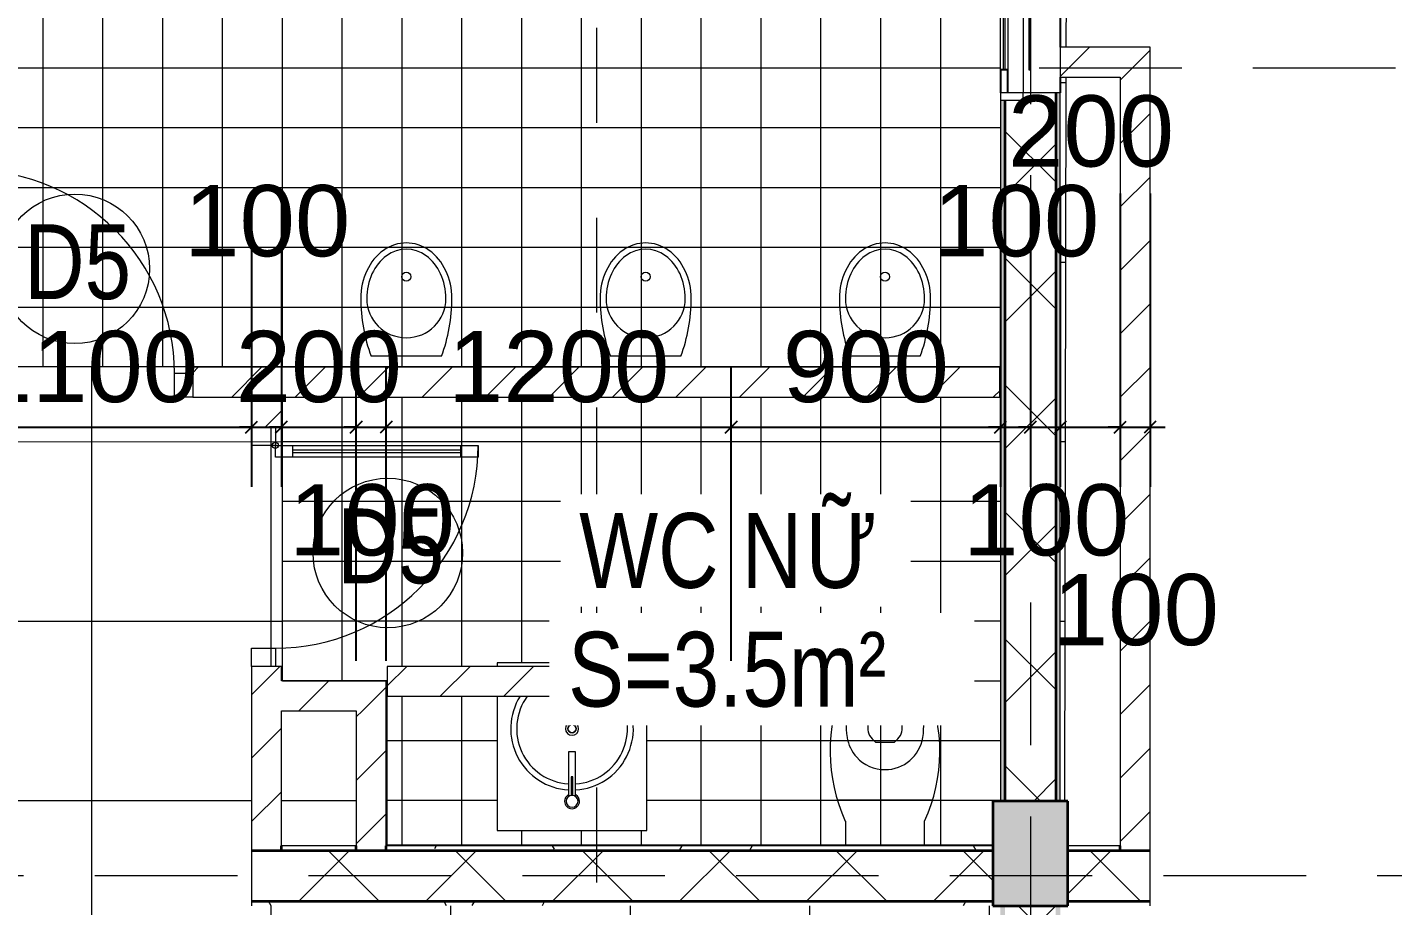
# Model space of a CAD drawing. Header units: millimetres. Extents: x -20510 to 108935, y -243239 to 20306.
# Drawn here: x 33797 to 38361, y -27300 to -24363 of the extents above; entities that cross this region are included whole.
import ezdxf

# ---------------------------------------------------------------- set-up
doc = ezdxf.new("R2010")
doc.units = ezdxf.units.MM
for name, pattern in [('Abgebrochen', [714.375, 476.25, -238.125]), ('Aligning Line', [635, 317.5, -317.5]), ('Hidden', [714.375, 476.25, -238.125])]:
    doc.linetypes.add(name, pattern=pattern)
for name, color, linetype, lineweight in [('A-ANNO-DIMS', 1, 'Continuous', 9), ('A-DOOR', 2, 'Continuous', 18), ('A-DOOR-IDEN', 3, 'Continuous', 9), ('A-FLOR', 7, 'Continuous', 9), ('A-FLOR-LEVL', 8, 'Continuous', 9), ('A-FLOR-PATT', 8, 'Continuous', 9), ('A-GLAZ', 4, 'Continuous', 18), ('A-WALL', 7, 'Continuous', 25), ('A-WALL-PATT', 8, 'Continuous', 18), ('G-ANNO-SYMB', 6, 'Abgebrochen', 9), ('G-ANNO-TEXT', 2, 'Continuous', 9), ('P-SANR-FIXT', 3, 'Continuous', 9), ('S-COLS', 7, 'Continuous', 25), ('S-GRID', 1, 'Continuous', 9)]:
    doc.layers.add(name, color=color, linetype=linetype, lineweight=lineweight)
doc.styles.add('Arial_3', font='arial.ttf', dxfattribs={"width": 0.8, "height": 250})
doc.styles.add('Arial_4', font='arial.ttf', dxfattribs={"width": 0.8, "height": 250})
doc.styles.add('Arial_5', font='arial.ttf', dxfattribs={"height": 238.125})
doc.dimstyles.new('SecretInternalLinAngDimStyle5p4736185', dxfattribs={"dimscale": 304.8, "dimtxt": 242.94927, "dimasz": 0.130208, "dimexe": 0.656168, "dimexo": 0.0625, "dimgap": 0.260417, "dimtad": 1, "dimdec": 0, "dimrnd": 100, "dimzin": 0, "dimdsep": 46, "dimtxsty": 'Arial_5', "dimblk1": 'OBLIQUE', "dimblk2": 'OBLIQUE', "dimsah": 1, "dimcen": 0.09, "dimdle": 0.492126, "dimazin": 0, "dimtfac": 1, "dimtdec": 4, "dimtix": 1, "dimtmove": 0, "dimatfit": 3, "dimfxl": 2.624672, "dimfxlon": 1, "dimtvp": 1, "dimtolj": 1, "dimtzin": 0, "dimarcsym": 2})
doc.dimstyles.new('SecretInternalLinAngDimStyle5p4736185_1', dxfattribs={"dimscale": 304.8, "dimtxt": 242.94927, "dimasz": 0.130208, "dimexe": 0.656168, "dimexo": 0.0625, "dimgap": 0.260417, "dimtad": 1, "dimdec": 0, "dimrnd": 100, "dimzin": 0, "dimdsep": 46, "dimtxsty": 'Arial_5', "dimblk1": 'OBLIQUE', "dimblk2": 'OBLIQUE', "dimsah": 1, "dimcen": 0.09, "dimdle": 0.492126, "dimazin": 0, "dimtfac": 1, "dimtdec": 4, "dimtix": 1, "dimtmove": 2, "dimatfit": 3, "dimfxl": 2.624672, "dimfxlon": 1, "dimtvp": 1, "dimtolj": 1, "dimtzin": 0, "dimarcsym": 2})
pattern_1 = [(45, (29959.5, -35000), (-106.066, 106.066), [])]
pattern_2 = [(0, (29959.49, -35000), (406.4, 101.6), [33.528, -271.272, 33.528, -271.272, -1625.6]), (0, (29959.49, -35000), (406.4, 101.6), [-609.6, 33.528, -576.072, 33.528, -271.272, -711.2]), (0, (29959.49, -35000), (406.4, 101.6), [-1524, 33.528, -169.672, 33.528, -474.472]), (120, (30111.89, -34949.2), (-291.1882, 301.1527), [33.528, -271.272, 33.528, -271.272, -1625.6]), (120, (30111.89, -34949.2), (-291.1882, 301.1527), [-609.6, 33.528, -576.072, 33.528, -271.272, -711.2]), (120, (30111.89, -34949.2), (-291.1882, 301.1527), [-1524, 33.528, -169.672, 33.528, -474.472]), (240, (30162.69, -34746), (-115.2118, -402.7527), [33.528, -271.272, 33.528, -271.272, -1625.6]), (240, (30162.69, -34746), (-115.2118, -402.7527), [-609.6, 33.528, -576.072, 33.528, -271.272, -711.2]), (240, (30162.69, -34746), (-115.2118, -402.7527), [-1524, 33.528, -169.672, 33.528, -474.472])]
pattern_3 = [(45, (29959.5, -35000), (-212.132, 212.132), []), (135, (29959.5, -35000), (-212.132, -212.132), [])]

# ---------------------------------------------------------------- blocks, each defined once
blk = doc.blocks.new('CỬA 1 CÁNH EROWINDOW_có ô chết_ - D5_800x2200-2361260-02_MẶT BẰNG TẦNG 2')
at = {"layer": 'A-DOOR'}
for p, q in [((-339, 708), (-299, 708)), ((-339, 30), (-339, 708)), ((-299, 708), (-299, 650)), ((-299, 708), (-299, 30)), ((-299, 650), (-339, 650)), ((-324, 88), (-324, 650)), ((-314, 650), (-314, 88)), ((-299, 88), (-339, 88)), ((-400, -50), (-400, 30)), ((-400, 30), (-339, 30)), ((-339, 30), (-339, -50)), ((-299, 30), (-339, 30)), ((339, -50), (339, 30)), ((339, 30), (400, 30)), ((400, 30), (400, -50)), ((-339, -50), (-400, -50)), ((400, -50), (339, -50))]:
    blk.add_line(p, q, dxfattribs=at)
blk.add_circle((-339, 30), 10, dxfattribs=at)
blk.add_arc((-339, 30), 678, 0, 90, dxfattribs=at)
blk = doc.blocks.new('CUA SO2 CANH NHOM KINH CO O THOANG - 900X1900-2374971-02_MẶT BẰNG TẦNG 2')
at = {"layer": 'A-GLAZ', "lineweight": 9}
for p, q in [((-450, 100), (-475, 100)), ((-475, 100), (-475, 24)), ((-450, 24), (-450, 100)), ((475, 100), (450, 100)), ((450, 100), (450, 24)), ((475, 24), (475, 100)), ((-475, 24), (-450, 24)), ((450, 24), (-450, 24)), ((450, 24), (475, 24))]:
    blk.add_line(p, q, dxfattribs=at)
at = {"layer": 'A-GLAZ', "lineweight": 25}
for p, q in [((-374, 100), (-450, 100)), ((-374, 75), (-374, 100)), ((0, 100), (-76, 100)), ((-76, 100), (-76, 75)), ((76, 100), (0, 100)), ((0, 100), (0, 75)), ((0, 75), (0, 100)), ((76, 75), (76, 100)), ((450, 100), (374, 100)), ((374, 100), (374, 75)), ((-450, 75), (-374, 75)), ((-76, 75), (0, 75)), ((0, 75), (76, 75)), ((374, 75), (450, 75))]:
    blk.add_line(p, q, dxfattribs=at)
at = {"layer": 'A-GLAZ'}
for p, q in [((-374, 100), (-76, 100)), ((76, 100), (374, 100)), ((-374, 90), (-76, 90)), ((-374, 85), (-374, 90)), ((-76, 85), (-374, 85)), ((-76, 75), (-374, 75)), ((-76, 90), (-76, 85)), ((76, 90), (374, 90)), ((76, 85), (76, 90)), ((374, 85), (76, 85)), ((374, 75), (76, 75)), ((374, 90), (374, 85)), ((-76, 5), (-374, 5)), ((-374, 5), (-374, 0)), ((-374, 0), (-76, 0)), ((-76, 0), (-76, 5)), ((374, 5), (76, 5)), ((76, 5), (76, 0)), ((76, 0), (374, 0)), ((374, 0), (374, 5))]:
    blk.add_line(p, q, dxfattribs=at)
blk = doc.blocks.new('M_Concrete-Rectangular-Column - COT250X350-2391838-02_MẶT BẰNG TẦNG 2')
at = {"layer": 'S-COLS', "lineweight": 35}
blk.add_hatch(color=256, dxfattribs=at).paths.add_polyline_path([(-125, -175), (125, -175), (125, 175), (-125, 175)])
for p, q in [((125, 175), (-125, 175)), ((-125, 175), (-125, -175)), ((125, -175), (125, 175)), ((-125, -175), (125, -175))]:
    blk.add_line(p, q, dxfattribs=at)
blk = doc.blocks.new('xi bet 2 - 540 x 360mm-820673-02_MẶT BẰNG TẦNG 2')
at = {"layer": 'P-SANR-FIXT'}
for p, q in [((132.5, 0), (-132.5, 0)), ((-132.5, 0), (-132.5, -79.9)), ((132.5, -79.9), (132.5, 0)), ((-159.2, -150.5), (159.2, -150.5)), ((-43.1, -355.1), (-30.8, -342.8)), ((-30.8, -342.8), (30.8, -342.8)), ((30.8, -342.8), (43.1, -355.1))]:
    blk.add_line(p, q, dxfattribs=at)
for centre, radius, start, end in [((375, -312.7), 558.4, 155.3545, 203.7969), ((-375, -312.7), 558.4, 336.2031, 24.6455), ((0, -380.4), 128.2, 89.9985, 170.9061), ((0, -380.4), 128.2, 42.4453, 90.0015), ((0, -380.4), 128.2, 9.0939, 42.4453), ((90.5, -394.9), 219.9, 170.9061, 224.3974), ((-7.8, -390.5), 50, 135, 197.1865), ((7.8, -390.5), 50, 342.8171, 45), ((-90.5, -394.9), 219.9, 315.6026, 9.0939), ((0, -388.1), 58.1, 197.1865, 342.8171), ((1.4, -477.5), 150, 203.7969, 269.4689), ((-1.4, -477.5), 150, 270.5311, 336.2031), ((-8.3, -491.7), 81.6, 224.3974, 275.8355), ((8.3, -491.7), 81.6, 264.1645, 315.6026)]:
    blk.add_arc(centre, radius, start, end, dxfattribs=at)
blk = doc.blocks.new('tieu nam2 - tieu nam2-818435-02_MẶT BẰNG TẦNG 2')
at = {"layer": 'P-SANR-FIXT'}
blk.add_line((-117.4, -2.6), (117.4, -2.6), dxfattribs=at)
blk.add_circle((0, -268.3), 15, dxfattribs=at)
for centre, start, end in [((392.4, -195), 159.3261, 180), ((-392.4, -195), 360, 20.6739)]:
    blk.add_arc(centre, 544.9, start, end, dxfattribs=at)
for major_axis, ratio, start_param, end_param in [((-132.5, 0), 0.987707, 3.141593, 6.283185), ((0, 186.2), 0.819068, 1.570796, 4.712389), ((0, 165), 0.80303, 1.570796, 4.712389)]:
    blk.add_ellipse((0, -195), major_axis=major_axis, ratio=ratio, start_param=start_param, end_param=end_param, dxfattribs=at)
blk = doc.blocks.new('chau rua tay2 - chau rua tay2-V3-02_MẶT BẰNG TẦNG 2')
at = {"layer": 'P-SANR-FIXT'}
for p, q in [((274.8, 0), (-225.2, 0)), ((-225.2, 0), (-225.2, -448.3)), ((274.8, -448.3), (274.8, 0)), ((12.8, -112.3), (12.8, -263)), ((21.8, -116.1), (21.8, -179.3)), ((27.8, -179.3), (27.8, -116.1)), ((36.8, -263), (36.8, -112.3)), ((21.8, -179.3), (27.8, -179.3)), ((12.8, -263), (36.8, -263)), ((-225.2, -548.3), (-225.2, -560)), ((-225.2, -560), (274.8, -560)), ((274.8, -560), (274.8, -548.3))]:
    blk.add_line(p, q, dxfattribs=at)
blk.add_circle((24.8, -340), 13.7, dxfattribs=at)
for centre, radius, start, end in [((24.8, -97.3), 25, 360, 180), ((24.8, -97.3), 20, 360, 180), ((24.8, -340), 205, 93.5137, 211.9462), ((24.8, -97.3), 25, 180, 239.8364), ((24.8, -97.3), 20, 180, 360), ((24.8, -340), 205, 328.0289, 86.7305), ((24.8, -97.3), 25, 300.1636, 360), ((24.8, -340), 185, 93.8341, 215.9283), ((24.8, -340), 185, 324.0756, 86.2159), ((24.8, -340), 22, 360, 180), ((24.8, -340), 22, 180, 360), ((24.8, -340), 13.7, 0, 180), ((24.8, -340), 13.7, 180, 0)]:
    blk.add_arc(centre, radius, start, end, dxfattribs=at)
blk = doc.blocks.new('KÝ HIEU CUA ĐI - KÝ HIEU CUA ĐI-1233-02_MẶT BẰNG TẦNG 2')
at = {"layer": 'A-DOOR-IDEN'}
blk.add_circle((0.059, -0.208), 2.5, dxfattribs=at)
blk = doc.blocks.new('_Oblique')
at = {"color": 0, "linetype": 'ByBlock', "lineweight": -2}
blk.add_line((-0.5, -0.5), (0.5, 0.5), dxfattribs=at)
blk = doc.blocks.new('DIMBLOCK171-02_MẶT BẰNG TẦNG 2')
at = {"layer": 'A-ANNO-DIMS', "color": 0, "lineweight": -2, "transparency": 16777216}
for p, q in [((33450, -24919), (33450, -25900)), ((34546.5, -24919), (34546.5, -25900)), ((33300, -25700), (34696.5, -25700))]:
    blk.add_line(p, q, dxfattribs=at)
at = {"layer": 'Defpoints', "color": 0, "transparency": 16777216}
for p in [(33450, -24900), (34546.5, -24900), (34546.5, -25700)]:
    blk.add_point(p, dxfattribs=at)
at = {"layer": 'A-ANNO-DIMS', "color": 0, "lineweight": -2, "transparency": 16777216, "xscale": 39.6875, "yscale": 39.6875, "zscale": 39.6875, "rotation": 180}
blk.add_blockref('_Oblique', (33450, -25700), dxfattribs=at)
at = {"layer": 'A-ANNO-DIMS', "color": 0, "lineweight": -2, "transparency": 16777216, "xscale": 39.6875, "yscale": 39.6875, "zscale": 39.6875}
blk.add_blockref('_Oblique', (34546.5, -25700), dxfattribs=at)
at = {"layer": 'A-ANNO-DIMS', "color": 0, "transparency": 16777216, "insert": (33998.2, -25499), "char_height": 238.12, "width": 879.103, "attachment_point": 5, "style": 'Arial_5'}
blk.add_mtext('\\A1;1100', dxfattribs=at)
blk = doc.blocks.new('DIMBLOCK172-02_MẶT BẰNG TẦNG 2')
at = {"layer": 'A-ANNO-DIMS', "color": 0, "lineweight": -2, "transparency": 16777216}
for p, q in [((34546.5, -24919), (34546.5, -25900)), ((34646.5, -24919), (34646.5, -25900)), ((34546.5, -25700), (34506.8, -25700)), ((34546.5, -25700), (34646.5, -25700)), ((34646.5, -25700), (34686.2, -25700))]:
    blk.add_line(p, q, dxfattribs=at)
at = {"layer": 'Defpoints', "color": 0, "transparency": 16777216}
for p in [(34546.5, -24900), (34646.5, -24900), (34646.5, -25700)]:
    blk.add_point(p, dxfattribs=at)
at = {"layer": 'A-ANNO-DIMS', "color": 0, "lineweight": -2, "transparency": 16777216, "xscale": 39.6875, "yscale": 39.6875, "zscale": 39.6875}
blk.add_blockref('_Oblique', (34546.5, -25700), dxfattribs=at)
at = {"layer": 'A-ANNO-DIMS', "color": 0, "lineweight": -2, "transparency": 16777216, "xscale": 39.6875, "yscale": 39.6875, "zscale": 39.6875, "rotation": 180}
blk.add_blockref('_Oblique', (34646.5, -25700), dxfattribs=at)
at = {"layer": 'A-ANNO-DIMS', "color": 0, "transparency": 16777216, "insert": (34321.8, -24890.9), "char_height": 238.12, "width": 659.327, "attachment_point": 1, "line_spacing_factor": 0.941778, "style": 'Arial_5'}
blk.add_mtext('\\A1;100', dxfattribs=at)
blk = doc.blocks.new('DIMBLOCK173-02_MẶT BẰNG TẦNG 2')
at = {"layer": 'A-ANNO-DIMS', "color": 0, "lineweight": -2, "transparency": 16777216}
for p, q in [((34646.5, -24919), (34646.5, -25900)), ((34896.5, -26481), (34896.5, -25500)), ((34646.5, -25700), (34606.8, -25700)), ((34646.5, -25700), (34896.5, -25700)), ((34896.5, -25700), (34936.2, -25700))]:
    blk.add_line(p, q, dxfattribs=at)
at = {"layer": 'Defpoints', "color": 0, "transparency": 16777216}
for p in [(34646.5, -24900), (34896.5, -25700), (34896.5, -26500)]:
    blk.add_point(p, dxfattribs=at)
at = {"layer": 'A-ANNO-DIMS', "color": 0, "lineweight": -2, "transparency": 16777216, "xscale": 39.6875, "yscale": 39.6875, "zscale": 39.6875}
blk.add_blockref('_Oblique', (34646.5, -25700), dxfattribs=at)
at = {"layer": 'A-ANNO-DIMS', "color": 0, "lineweight": -2, "transparency": 16777216, "xscale": 39.6875, "yscale": 39.6875, "zscale": 39.6875, "rotation": 180}
blk.add_blockref('_Oblique', (34896.5, -25700), dxfattribs=at)
at = {"layer": 'A-ANNO-DIMS', "color": 0, "transparency": 16777216, "insert": (34771.5, -25499), "char_height": 238.12, "width": 659.327, "attachment_point": 5, "style": 'Arial_5'}
blk.add_mtext('\\A1;200', dxfattribs=at)
blk = doc.blocks.new('DIMBLOCK174-02_MẶT BẰNG TẦNG 2')
at = {"layer": 'A-ANNO-DIMS', "color": 0, "lineweight": -2, "transparency": 16777216}
for p, q in [((34896.5, -26481), (34896.5, -25500)), ((34996.5, -26481), (34996.5, -25500)), ((34896.5, -25700), (34856.8, -25700)), ((34896.5, -25700), (34996.5, -25700)), ((34996.5, -25700), (35036.2, -25700))]:
    blk.add_line(p, q, dxfattribs=at)
at = {"layer": 'Defpoints', "color": 0, "transparency": 16777216}
for p in [(34996.5, -25700), (34896.5, -26500), (34996.5, -26500)]:
    blk.add_point(p, dxfattribs=at)
at = {"layer": 'A-ANNO-DIMS', "color": 0, "lineweight": -2, "transparency": 16777216, "xscale": 39.6875, "yscale": 39.6875, "zscale": 39.6875}
blk.add_blockref('_Oblique', (34896.5, -25700), dxfattribs=at)
at = {"layer": 'A-ANNO-DIMS', "color": 0, "lineweight": -2, "transparency": 16777216, "xscale": 39.6875, "yscale": 39.6875, "zscale": 39.6875, "rotation": 180}
blk.add_blockref('_Oblique', (34996.5, -25700), dxfattribs=at)
at = {"layer": 'A-ANNO-DIMS', "color": 0, "transparency": 16777216, "insert": (34671.8, -25890.9), "char_height": 238.12, "width": 659.327, "attachment_point": 1, "line_spacing_factor": 0.941778, "style": 'Arial_5'}
blk.add_mtext('\\A1;100', dxfattribs=at)
blk = doc.blocks.new('DIMBLOCK175-02_MẶT BẰNG TẦNG 2')
at = {"layer": 'A-ANNO-DIMS', "color": 0, "lineweight": -2, "transparency": 16777216}
for p, q in [((34996.5, -26481), (34996.5, -25500)), ((36150, -26481), (36150, -25500)), ((34846.5, -25700), (36300, -25700))]:
    blk.add_line(p, q, dxfattribs=at)
at = {"layer": 'Defpoints', "color": 0, "transparency": 16777216}
for p in [(36150, -25700), (34996.5, -26500), (36150, -26500)]:
    blk.add_point(p, dxfattribs=at)
at = {"layer": 'A-ANNO-DIMS', "color": 0, "lineweight": -2, "transparency": 16777216, "xscale": 39.6875, "yscale": 39.6875, "zscale": 39.6875, "rotation": 180}
blk.add_blockref('_Oblique', (34996.5, -25700), dxfattribs=at)
at = {"layer": 'A-ANNO-DIMS', "color": 0, "lineweight": -2, "transparency": 16777216, "xscale": 39.6875, "yscale": 39.6875, "zscale": 39.6875}
blk.add_blockref('_Oblique', (36150, -25700), dxfattribs=at)
at = {"layer": 'A-ANNO-DIMS', "color": 0, "transparency": 16777216, "insert": (35573.2, -25499), "char_height": 238.12, "width": 879.103, "attachment_point": 5, "style": 'Arial_5'}
blk.add_mtext('\\A1;1200', dxfattribs=at)
blk = doc.blocks.new('DIMBLOCK176-02_MẶT BẰNG TẦNG 2')
at = {"layer": 'A-ANNO-DIMS', "color": 0, "lineweight": -2, "transparency": 16777216}
for p, q in [((37050, -24919), (37050, -25900)), ((36150, -26481), (36150, -25500)), ((36000, -25700), (37200, -25700))]:
    blk.add_line(p, q, dxfattribs=at)
at = {"layer": 'Defpoints', "color": 0, "transparency": 16777216}
for p in [(37050, -24900), (37050, -25700), (36150, -26500)]:
    blk.add_point(p, dxfattribs=at)
at = {"layer": 'A-ANNO-DIMS', "color": 0, "lineweight": -2, "transparency": 16777216, "xscale": 39.6875, "yscale": 39.6875, "zscale": 39.6875, "rotation": 180}
blk.add_blockref('_Oblique', (36150, -25700), dxfattribs=at)
at = {"layer": 'A-ANNO-DIMS', "color": 0, "lineweight": -2, "transparency": 16777216, "xscale": 39.6875, "yscale": 39.6875, "zscale": 39.6875}
blk.add_blockref('_Oblique', (37050, -25700), dxfattribs=at)
at = {"layer": 'A-ANNO-DIMS', "color": 0, "transparency": 16777216, "insert": (36600, -25499), "char_height": 238.12, "width": 659.327, "attachment_point": 5, "style": 'Arial_5'}
blk.add_mtext('\\A1;900', dxfattribs=at)
blk = doc.blocks.new('DIMBLOCK177-02_MẶT BẰNG TẦNG 2')
at = {"layer": 'A-ANNO-DIMS', "color": 0, "lineweight": -2, "transparency": 16777216}
for p, q in [((37050, -24919), (37050, -25900)), ((37150, -24919), (37150, -25900)), ((37050, -25700), (37010.3, -25700)), ((37050, -25700), (37150, -25700)), ((37150, -25700), (37189.7, -25700))]:
    blk.add_line(p, q, dxfattribs=at)
at = {"layer": 'Defpoints', "color": 0, "transparency": 16777216}
for p in [(37050, -24900), (37150, -24900), (37150, -25700)]:
    blk.add_point(p, dxfattribs=at)
at = {"layer": 'A-ANNO-DIMS', "color": 0, "lineweight": -2, "transparency": 16777216, "xscale": 39.6875, "yscale": 39.6875, "zscale": 39.6875}
blk.add_blockref('_Oblique', (37050, -25700), dxfattribs=at)
at = {"layer": 'A-ANNO-DIMS', "color": 0, "lineweight": -2, "transparency": 16777216, "xscale": 39.6875, "yscale": 39.6875, "zscale": 39.6875, "rotation": 180}
blk.add_blockref('_Oblique', (37150, -25700), dxfattribs=at)
at = {"layer": 'A-ANNO-DIMS', "color": 0, "transparency": 16777216, "insert": (36825.3, -24890.9), "char_height": 238.12, "width": 659.327, "attachment_point": 1, "line_spacing_factor": 0.941778, "style": 'Arial_5'}
blk.add_mtext('\\A1;100', dxfattribs=at)
blk = doc.blocks.new('DIMBLOCK178-02_MẶT BẰNG TẦNG 2')
at = {"layer": 'A-ANNO-DIMS', "color": 0, "lineweight": -2, "transparency": 16777216}
for p, q in [((37150, -24919), (37150, -25900)), ((37250, -24919), (37250, -25900)), ((37150, -25700), (37110.3, -25700)), ((37150, -25700), (37250, -25700)), ((37250, -25700), (37289.7, -25700))]:
    blk.add_line(p, q, dxfattribs=at)
at = {"layer": 'Defpoints', "color": 0, "transparency": 16777216}
for p in [(37150, -24900), (37250, -24900), (37250, -25700)]:
    blk.add_point(p, dxfattribs=at)
at = {"layer": 'A-ANNO-DIMS', "color": 0, "lineweight": -2, "transparency": 16777216, "xscale": 39.6875, "yscale": 39.6875, "zscale": 39.6875}
blk.add_blockref('_Oblique', (37150, -25700), dxfattribs=at)
at = {"layer": 'A-ANNO-DIMS', "color": 0, "lineweight": -2, "transparency": 16777216, "xscale": 39.6875, "yscale": 39.6875, "zscale": 39.6875, "rotation": 180}
blk.add_blockref('_Oblique', (37250, -25700), dxfattribs=at)
at = {"layer": 'A-ANNO-DIMS', "color": 0, "transparency": 16777216, "insert": (36925.3, -25890.9), "char_height": 238.12, "width": 659.327, "attachment_point": 1, "line_spacing_factor": 0.941778, "style": 'Arial_5'}
blk.add_mtext('\\A1;100', dxfattribs=at)
blk = doc.blocks.new('DIMBLOCK179-02_MẶT BẰNG TẦNG 2')
at = {"layer": 'A-ANNO-DIMS', "color": 0, "lineweight": -2, "transparency": 16777216}
for p, q in [((37250, -24919), (37250, -25900)), ((37450, -24919), (37450, -25900)), ((37100, -25700), (37600, -25700))]:
    blk.add_line(p, q, dxfattribs=at)
at = {"layer": 'Defpoints', "color": 0, "transparency": 16777216}
for p in [(37250, -24900), (37450, -24900), (37450, -25700)]:
    blk.add_point(p, dxfattribs=at)
at = {"layer": 'A-ANNO-DIMS', "color": 0, "lineweight": -2, "transparency": 16777216, "xscale": 39.6875, "yscale": 39.6875, "zscale": 39.6875, "rotation": 180}
blk.add_blockref('_Oblique', (37250, -25700), dxfattribs=at)
at = {"layer": 'A-ANNO-DIMS', "color": 0, "lineweight": -2, "transparency": 16777216, "xscale": 39.6875, "yscale": 39.6875, "zscale": 39.6875}
blk.add_blockref('_Oblique', (37450, -25700), dxfattribs=at)
at = {"layer": 'A-ANNO-DIMS', "color": 0, "transparency": 16777216, "insert": (37075.3, -24590.9), "char_height": 238.12, "width": 659.327, "attachment_point": 1, "line_spacing_factor": 0.941778, "style": 'Arial_5'}
blk.add_mtext('\\A1;200', dxfattribs=at)
blk = doc.blocks.new('DIMBLOCK180-02_MẶT BẰNG TẦNG 2')
at = {"layer": 'A-ANNO-DIMS', "color": 0, "lineweight": -2, "transparency": 16777216}
for p, q in [((37450, -24919), (37450, -25900)), ((37550, -24919), (37550, -25900)), ((37450, -25700), (37410.3, -25700)), ((37450, -25700), (37550, -25700)), ((37550, -25700), (37589.7, -25700))]:
    blk.add_line(p, q, dxfattribs=at)
at = {"layer": 'Defpoints', "color": 0, "transparency": 16777216}
for p in [(37450, -24900), (37550, -24900), (37550, -25700)]:
    blk.add_point(p, dxfattribs=at)
at = {"layer": 'A-ANNO-DIMS', "color": 0, "lineweight": -2, "transparency": 16777216, "xscale": 39.6875, "yscale": 39.6875, "zscale": 39.6875}
blk.add_blockref('_Oblique', (37450, -25700), dxfattribs=at)
at = {"layer": 'A-ANNO-DIMS', "color": 0, "lineweight": -2, "transparency": 16777216, "xscale": 39.6875, "yscale": 39.6875, "zscale": 39.6875, "rotation": 180}
blk.add_blockref('_Oblique', (37550, -25700), dxfattribs=at)
at = {"layer": 'A-ANNO-DIMS', "color": 0, "transparency": 16777216, "insert": (37225.3, -26190.9), "char_height": 238.12, "width": 659.327, "attachment_point": 1, "line_spacing_factor": 0.941778, "style": 'Arial_5'}
blk.add_mtext('\\A1;100', dxfattribs=at)

msp = doc.modelspace()

# ---------------------------------------------------------------- hatches: boundary and pattern name
at = {"layer": 'A-FLOR-PATT'}
h = msp.add_hatch(dxfattribs=at)
h.set_pattern_fill('FP_6', color=256, style=0, pattern_type=2)
h.set_pattern_definition([(0.0043, (16612.5, -27550.4), (-0.045, 600), []), (90.004, (16612.5, -27550.4), (-600, -0.042), [])])
h.paths.add_polyline_path([(450, -35100.9), (825, -35100.8), (825, -34951), (650, -34951), (650, -35100), (450, -35100), (450, -34900), (574, -34900), (574, -34750), (450, -34750)])
h.paths.add_polyline_path([(925, -35100.8), (1825, -35100.8), (1825, -34901), (2125, -34901), (2125, -35100.7), (3025, -35100.7), (3025, -34901), (3325, -34901), (3325, -35100.6), (4150, -35100.6), (4150, -34956), (4240, -34956), (4240, -34800), (4250, -34800), (4250, -29850), (4225, -29850), (4225, -29700), (4060, -29700), (4060, -29500), (6760, -29500), (6760, -29700), (4475, -29700), (4475, -29850), (4450, -29850), (4450, -34800), (4460, -34800), (4460, -34900), (7940, -34900), (7940, -34800), (7950, -34800), (7950, -29850), (7925, -29850), (7925, -29700), (7760, -29700), (7760, -29500), (13960, -29500), (13960, -29700), (11775, -29700), (11775, -29850), (11525, -29850), (11525, -29700), (8175, -29700), (8175, -29850), (8150, -29850), (8150, -34800), (8160, -34800), (8160, -34900), (11540, -34900), (11540, -34800), (11760, -34800), (11760, -34900), (15140, -34900), (15140, -34800), (15150, -34800), (15150, -29850), (15125, -29850), (15125, -29700), (14960, -29700), (14960, -29500), (15530, -29500), (15530, -29700), (15375, -29700), (15375, -29850), (15350, -29850), (15350, -34800), (15360, -34800), (15360, -34900), (22340, -34900), (22340, -34800), (22350, -34800), (22350, -29850), (22325, -29850), (22325, -29700), (18975, -29700), (18975, -29850), (18725, -29850), (18725, -29700), (16530, -29700), (16530, -29500), (22630, -29500), (22630, -29700), (22575, -29700), (22575, -29850), (22550, -29850), (22550, -34800), (22560, -34800), (22560, -34900), (25940, -34900), (25940, -34800), (26160, -34800), (26160, -34900), (29540, -34900), (29540, -34800), (29760, -34800), (29760, -34900), (33240, -34900), (33240, -34800), (33250, -34800), (33250, -29850), (33225, -29850), (33225, -29700), (31030, -29700), (31030, -29500), (33760, -29500), (33760, -29700), (33475, -29700), (33475, -29850), (33450, -29850), (33450, -34800), (33460, -34800), (33460, -35006), (33550, -35006), (33550, -35098.4), (34450, -35098.3), (34450, -34901), (34750, -34901), (34750, -35098.3), (35650, -35098.2), (35650, -34901), (35950, -34901), (35950, -35098.2), (36850, -35098.2), (36850, -34900), (37050, -34900), (37050, -34750), (37025, -34750), (37025, -34650), (37050, -34650), (37050, -29850), (37025, -29850), (37025, -29700), (34760, -29700), (34760, -29500), (37050, -29500), (37050, -27300), (34546.5, -27300), (34546.5, -26500), (34646.5, -26500), (34646.5, -26548.2), (34650, -26548.2), (34650, -25600), (34646.5, -25600), (34646.5, -25700), (34546.5, -25700), (34546.5, -25600), (34350, -25600), (34350, -25500), (37050, -25500), (37050, -25498.3), (33450, -25498.3), (33450.7, -25500), (33550, -25500), (33550, -25600), (33450, -25600), (33450, -26950), (33475, -26950), (33475, -27300), (32670, -27300), (32670, -27100), (33225, -27100), (33225, -26950), (33250, -26950), (33249.6, -24962.3), (33232.2, -24960), (33215.2, -24953.6), (33207.3, -24948.4), (33198.9, -24942), (33189.7, -24931.5), (33179.7, -24912.4), (33176.2, -24900.8), (33175.2, -24881.6), (33178.7, -24864.4), (33184.8, -24850.1), (33194.5, -24837.3), (33205.5, -24827), (33218.9, -24818.1), (33218.9, -23377.4), (33250, -23377.4), (33250, -22000), (33240, -22000), (33240, -21700), (33250, -21700), (33250, -20200), (29750, -20200), (29750, -21700), (29760, -21700), (29760, -22000), (29750, -22000), (29750, -23701.8), (29781.1, -23694.4), (30299.2, -23452.8), (30346.5, -23258.4), (30478.5, -23541.6), (30525.8, -23347.2), (31075, -23091.1), (31075, -23095.7), (31094.6, -23091.1), (31094.6, -23093.6), (31105.3, -23091.1), (31105.3, -24819.4), (31123.5, -24831.6), (31135.5, -24845.3), (31143.7, -24858.9), (31147.7, -24877.9), (31148.6, -24897.5), (31142.7, -24915.7), (31133.9, -24933), (31120.2, -24946.9), (31101.7, -24956), (31090, -24960.8), (31074.6, -24961.5), (31053.8, -24959), (31045.9, -24956.8), (31025.7, -24943.4), (31013.7, -24929.7), (31005.5, -24916.1), (31000.6, -24900), (29823, -24900), (29819.5, -24916.1), (29809.4, -24932.8), (29795.4, -24947.1), (29779.1, -24956.8), (29765.8, -24960.5), (29750, -24961.5), (29750, -26950), (29775, -26950), (29775, -27100), (31670, -27100), (31670, -27300), (25580, -27300), (25580, -27100), (25925, -27100), (25925, -26950), (25950, -26950), (25950, -23000), (26150, -23000), (26150, -26950), (26175, -26950), (26175, -27100), (29525, -27100), (29525, -26950), (29550, -26950), (29550, -22000), (29540, -22000), (29540, -21900), (26160, -21900), (26160, -22000), (25940, -22000), (25940, -21900), (22560, -21900), (22560, -22000), (22550, -22000), (22550, -26950), (22575, -26950), (22575, -27100), (24580, -27100), (24580, -27300), (21550, -27300), (21550, -27100), (22325, -27100), (22325, -26950), (22350, -26950), (22350, -22900), (20400, -22900), (20400, -21900), (18960, -21900), (18960, -22000), (18740, -22000), (18740, -21900), (15360, -21900), (15360, -22000), (15350, -22000), (15350, -26950), (15375, -26950), (15375, -27100), (18725, -27100), (18725, -26950), (18975, -26950), (18975, -27100), (20550, -27100), (20550, -27300), (12850, -27300), (12850, -27100), (15125, -27100), (15125, -26950), (15150, -26950), (15150, -22000), (15140, -22000), (15140, -21900), (11760, -21900), (11760, -22000), (11540, -22000), (11540, -21900), (8160, -21900), (8160, -22000), (8150, -22000), (8150, -26950), (8175, -26950), (8175, -27100), (11525, -27100), (11525, -26950), (11550, -26950), (11550, -23000), (11750, -23000), (11750, -26950), (11775, -26950), (11775, -27100), (11850, -27100), (11850, -27300), (5720, -27300), (5720, -27100), (7925, -27100), (7925, -26950), (7950, -26950), (7949.6, -24962.3), (7929.6, -24959.1), (7918.4, -24955.4), (7907.3, -24948.4), (7899.4, -24942.5), (7888.7, -24929.7), (7879.7, -24912.4), (7876.2, -24900.8), (7875.2, -24881.6), (7878.7, -24864.4), (7884.8, -24850.1), (7894.5, -24837.3), (7905.5, -24827), (7918.9, -24818.1), (7918.9, -23377.4), (7950, -23377.4), (7950, -22000), (7940, -22000), (7940, -21700), (7950, -21700), (7950, -20200), (4450, -20200), (4451, -21700), (4460, -21700.9), (4460, -22000), (4450, -22000), (4450, -23701.8), (4481.1, -23694.4), (4999.2, -23452.8), (5046.5, -23258.4), (5178.5, -23541.6), (5225.8, -23347.2), (5775, -23091.1), (5775, -23095.7), (5794.6, -23091.1), (5794.6, -23093.6), (5805.3, -23091.1), (5806.2, -24820), (5823.5, -24831.6), (5835.5, -24845.3), (5843.7, -24858.9), (5847.7, -24877.9), (5848.6, -24897.5), (5842.7, -24915.7), (5833.9, -24933), (5820.2, -24946.9), (5802.8, -24955.6), (5790, -24960.8), (5774.6, -24961.5), (5753.8, -24959), (5745.9, -24956.8), (5725.7, -24943.4), (5713.7, -24929.7), (5705.5, -24916.1), (5700.6, -24900), (4523, -24900), (4519.5, -24916.1), (4509.4, -24932.8), (4495.4, -24947.1), (4479.1, -24956.8), (4465.8, -24960.5), (4450, -24961.5), (4450, -26950), (4475, -26950), (4475, -27100), (4720, -27100), (4720, -27300), (425, -27300), (425, -26950), (500, -26950), (500, -24700), (450, -24700), (450, -26200), (-4025.9, -26200), (-4050, -30600), (450, -30600), (450, -32100), (500, -32100), (500, -29850), (425, -29850), (425, -29500), (3060, -29500), (3060, -29700), (700, -29700), (700, -32200), (650, -32200), (650, -32550), (450, -32550), (450, -33450), (650, -33450), (650, -33750), (450, -33750), (450, -34650), (675, -34650), (675, -34851), (925, -34851), (925, -34951)])
h.paths.add_polyline_path([(1925, -35100.8), (2025, -35100.7), (2025, -35001), (1925, -35001)])
h.paths.add_polyline_path([(3125, -35100.7), (3225, -35100.7), (3225, -35001), (3125, -35001)])
h.paths.add_polyline_path([(34550, -35098.3), (34650, -35098.3), (34650, -35001), (34550, -35001), (34550, -35085)])
h.paths.add_polyline_path([(35750, -35098.2), (35850, -35098.2), (35850, -35001), (35750, -35001)])
h.paths.add_polyline_path([(36950, -35098.2), (37050, -35098.1), (37050, -35000), (36950, -35000)])
h.paths.add_polyline_path([(37250, -34650), (37250.8, -34650), (37252.5, -33750), (37250, -33750), (37250, -34484.7)])
h.paths.add_polyline_path([(37250, -33650), (37252.7, -33650), (37252.9, -33550), (37250, -33550)])
h.paths.add_polyline_path([(550, -33650), (550, -33550), (450, -33550), (450, -33650)])
h.paths.add_polyline_path([(37250, -33450), (37253.1, -33450), (37254.7, -32550), (37250, -32550)])
h.paths.add_polyline_path([(550, -32450), (550, -32200), (450, -32200), (450, -32450), (515, -32450)])
h.paths.add_polyline_path([(37250, -32450), (37254.9, -32450), (37259.8, -29850), (37250, -29850), (37250, -30779)])
h.paths.add_polyline_path([(29775, -29850), (29525, -29850), (29525, -29700), (26175, -29700), (26175, -29850), (25925, -29850), (25925, -29700), (23630, -29700), (23630, -29500), (30030, -29500), (30030, -29700), (29775, -29700)])
h.paths.add_polyline_path([(37260.4, -29500), (37264.5, -27300), (37250, -27300), (37250, -29500)])
h.paths.add_polyline_path([(700, -27100), (4225, -27100), (4225, -26950), (4250, -26950), (4250, -22000), (4240, -22000), (4240, -21700.8), (3325, -21700.4), (3325, -21899), (3025, -21899), (3025, -21700.2), (2125, -21699.9), (2125, -21899), (1825, -21899), (1825, -21699.7), (925, -21699.3), (925, -21899), (675, -21899), (675, -22150), (450, -22150), (450, -23050), (650, -23050), (650, -23350), (450, -23350), (450, -24250), (650, -24250), (650.7, -24700), (700, -24700), (700, -27073.3)])
h.paths.add_polyline_path([(34996.5, -27100), (37025, -27100), (37025, -27097.4), (35000, -27097.4), (35000, -26548.3), (34996.5, -26548.3), (34996.5, -27093.8)])
h.paths.add_polyline_path([(34646.5, -27100), (34896.5, -27100), (34896.5, -26648.2), (34646.5, -26648.2), (34646.5, -27073.3)])
h.paths.add_polyline_path([(37250, -26950), (37265.2, -26950), (37269.7, -24530), (37250, -24530), (37250, -24582)])
h.paths.add_polyline_path([(6625.4, -24962.3), (6603.7, -24958.8), (6589.2, -24952.6), (6578, -24945), (6567.3, -24934), (6558, -24919.4), (6553.1, -24905.6), (6550.7, -24887.5), (6552.7, -24870.1), (6559.3, -24854.2), (6569.7, -24838.2), (6580.4, -24828.6), (6594.7, -24819.2), (6594.7, -23377.4), (6656.1, -23377.4), (6656.9, -24819.6), (6672.8, -24830), (6683.5, -24841), (6692.8, -24855.6), (6697.7, -24869.4), (6700.1, -24887.5), (6698.1, -24904.9), (6691.5, -24920.8), (6681.1, -24936.8), (6674, -24943.8), (6655.8, -24955.8), (6641, -24960.5)])
h.paths.add_polyline_path([(31925.4, -24962.3), (31903.7, -24958.8), (31889.2, -24952.6), (31878, -24945), (31867.3, -24934), (31858, -24919.4), (31853.1, -24905.6), (31850.7, -24887.5), (31852.7, -24870.1), (31859.3, -24854.2), (31869.7, -24838.2), (31880.4, -24828.6), (31894.7, -24819.2), (31894.7, -23377.4), (31956.1, -23377.4), (31956.9, -24819.6), (31972.8, -24830), (31983.5, -24841), (31992.8, -24855.6), (31997.7, -24869.4), (32000.1, -24887.5), (31998.1, -24904.9), (31991.5, -24920.8), (31981.1, -24936.8), (31974, -24943.8), (31955.8, -24955.8), (31941, -24960.5)])
h.paths.add_polyline_path([(515, -24600), (550, -24600), (550, -24350), (450, -24350), (450, -24600), (500, -24600)])
h.paths.add_polyline_path([(37269.9, -24430), (37275, -21699.9), (37250, -21700), (37250, -24430)])
h.paths.add_polyline_path([(450, -23250), (550, -23250), (550, -23150), (450, -23150)])
h.paths.add_polyline_path([(575, -22050), (575, -21900), (450, -21900), (450, -21700), (650, -21700), (650.7, -21799), (825, -21799), (825, -21699.3), (450, -21699.1), (450, -22050)])
h.paths.add_polyline_path([(2025, -21799), (2025, -21699.8), (1925, -21699.8), (1925, -21799)])
h.paths.add_polyline_path([(3125, -21799), (3225, -21799), (3225, -21700.3), (3125, -21700.3)])
h.paths.add_polyline_path([(17648, -21700), (29550, -21699.1), (29550, -21699.1), (8150, -21698.3), (8150, -21700), (16313, -21700)])
h.paths.add_polyline_path([(4250, -21699.9), (4250, -20000), (4250, -20000), (4250, -21699.9)])
h.paths.add_polyline_path([(33449.3, -20000), (33449.3, -20000), (33449.2, -20000)])
h = msp.add_hatch(dxfattribs=at)
h.set_pattern_fill('FP_4', color=256, style=0, pattern_type=2)
h.set_pattern_definition([(180, (35250, -23698.7), (-2e-14, -200), []), (270, (35250, -23698.7), (200, 1e-14), [])])
h.paths.add_polyline_path([(33450, -25498.3), (37050, -25498.3), (37050, -21900), (33460, -21900), (33460, -22000), (33450, -22000), (33450, -22060.9), (34010, -22060.9), (34010, -22560.9), (33450, -22560.9), (33450, -23134.4), (34010, -23134.4), (34010, -23634.4), (33450, -23634.4), (33450, -25220.4)])
h = msp.add_hatch(dxfattribs=at)
h.set_pattern_fill('FP_5', color=256, style=0, pattern_type=2)
h.set_pattern_definition([(0, (35850, -26347.83), (0, 200), []), (90, (35850, -26347.83), (-200, 1e-14), [])])
h.paths.add_polyline_path([(35107.7, -27097.4), (37025, -27097.4), (37025, -26950), (37050, -26950), (37050, -25600), (34650, -25600), (34650, -26548.2), (35000, -26548.2), (35000, -26500), (35368, -26500), (35368, -26488.3), (35868, -26488.3), (35868, -26500), (36150, -26500), (36150, -26600), (35868, -26600), (35868, -27048.3), (35368, -27048.3), (35368, -26600), (35000, -26600), (35000, -27097.4)])
at = {"layer": 'A-WALL-PATT', "lineweight": 9}
h = msp.add_hatch(dxfattribs=at)
h.set_pattern_fill('FP_2', color=256, style=0, pattern_type=2)
h.set_pattern_definition(pattern_2)
h.paths.add_polyline_path([(37065, -34900), (37065, -29850), (37050, -29850), (37050, -34900)])
h.paths.add_polyline_path([(37050.9, -29500), (37065, -29500), (37065, -29140), (37050, -29140), (37050, -29500)])
h.paths.add_polyline_path([(37050, -27640), (37065, -27640), (37065, -27300), (37050, -27300)])
h.paths.add_polyline_path([(37065, -26950), (37064.6, -24607), (37050, -24607), (37050, -26950), (37059.9, -26950)])
h.paths.add_polyline_path([(37065, -23657), (37065, -23437), (37050, -23437), (37050, -23657), (37063.6, -23657)])
h.paths.add_polyline_path([(37050, -22487), (37065, -22487), (37065, -21900), (37050, -21900)])
h = msp.add_hatch(dxfattribs=at)
h.set_pattern_fill('FP_3', color=256, style=0, pattern_type=2)
h.set_pattern_definition(pattern_3)
h.paths.add_polyline_path([(37065, -34900), (37235, -34900), (37235, -29850), (37065, -29850), (37065, -34484.7)])
h.paths.add_polyline_path([(37065, -29500), (37235, -29500), (37235, -29140), (37065, -29140)])
h.paths.add_polyline_path([(37065, -27640), (37235, -27640), (37235, -27300), (37065, -27300)])
h.paths.add_polyline_path([(37196, -26950), (37235, -26950), (37235, -24582), (37126, -24582), (37126, -24607), (37065, -24607), (37065, -26950), (37150, -26950)])
h.paths.add_polyline_path([(37150, -23682), (37235, -23682), (37235, -23412), (37126, -23412), (37126, -23437), (37065, -23437), (37065, -23657), (37126, -23657), (37126, -23682)])
h.paths.add_polyline_path([(37196, -22512), (37235, -22512), (37235, -21900), (37065, -21900), (37065, -22487), (37126, -22487), (37126, -22512), (37150, -22512)])
h = msp.add_hatch(dxfattribs=at)
h.set_pattern_fill('FP_2', color=256, style=0, pattern_type=2)
h.set_pattern_definition(pattern_2)
h.paths.add_polyline_path([(37250, -34900), (37250, -29850), (37235, -29850), (37235, -34900)])
h.paths.add_polyline_path([(37250, -29500), (37250, -29140), (37235, -29140), (37235, -29500), (37249.1, -29500)])
h.paths.add_polyline_path([(37235, -27640), (37250, -27640), (37250, -27300), (37235, -27300)])
h.paths.add_polyline_path([(37250, -26950), (37250, -24582), (37235, -24582), (37235, -26950), (37246.6, -26950)])
h.paths.add_polyline_path([(37250, -23682), (37250, -23412), (37235, -23412), (37235, -23682)])
h.paths.add_polyline_path([(37235, -22512), (37250, -22512), (37250, -21900), (37235, -21900)])
h = msp.add_hatch(dxfattribs=at)
h.set_pattern_fill('FP_1', color=256, style=0, pattern_type=2)
h.set_pattern_definition(pattern_1)
h.paths.add_polyline_path([(37250, -24530), (37450, -24530), (37450, -24430), (37250, -24430)])
h = msp.add_hatch(dxfattribs=at)
h.set_pattern_fill('FP_1', color=256, style=0, pattern_type=2)
h.set_pattern_definition(pattern_1)
h.paths.add_polyline_path([(37450, -27115), (37550, -27115), (37550, -24430), (37450, -24430), (37450, -27100)])
h = msp.add_hatch(dxfattribs=at)
h.set_pattern_fill('FP_1', color=256, style=0, pattern_type=2)
h.set_pattern_definition(pattern_1)
h.paths.add_polyline_path([(34350, -25600), (37050, -25600), (37050, -25500), (34350, -25500), (34350, -25550)])
h.paths.add_polyline_path([(33435, -25600), (33550, -25600), (33550, -25500), (33435, -25500)])
h = msp.add_hatch(dxfattribs=at)
h.set_pattern_fill('FP_1', color=256, style=0, pattern_type=2)
h.set_pattern_definition(pattern_1)
h.paths.add_polyline_path([(34646.5, -27115), (34646.5, -26500), (34546.5, -26500), (34546.5, -27115)])
h.paths.add_polyline_path([(34646.5, -25700), (34646.5, -25600), (34546.5, -25600), (34546.5, -25700), (34596.5, -25700)])
h = msp.add_hatch(dxfattribs=at)
h.set_pattern_fill('FP_1', color=256, style=0, pattern_type=2)
h.set_pattern_definition(pattern_1)
h.paths.add_polyline_path([(35000, -26600), (36150, -26600), (36150, -26500), (35000, -26500)])
h = msp.add_hatch(dxfattribs=at)
h.set_pattern_fill('FP_1', color=256, style=0, pattern_type=2)
h.set_pattern_definition(pattern_1)
h.paths.add_polyline_path([(34896.5, -26648.2), (34996.5, -26648.2), (34996.5, -26548.2), (34646.5, -26548.2), (34646.5, -26648.2)])
h = msp.add_hatch(dxfattribs=at)
h.set_pattern_fill('FP_1', color=256, style=0, pattern_type=2)
h.set_pattern_definition(pattern_1)
h.paths.add_polyline_path([(34996.5, -27115), (34996.5, -26648.2), (34896.5, -26648.2), (34896.5, -27115)])
h = msp.add_hatch(dxfattribs=at)
h.set_pattern_fill('FP_2', color=256, style=0, pattern_type=2)
h.set_pattern_definition(pattern_2)
h.paths.add_polyline_path([(34896.5, -27115), (34896.5, -27100), (34646.5, -27100), (34646.5, -27115)])
h.paths.add_polyline_path([(37450, -27115), (37450, -27100), (37275, -27101.1), (37275, -27115)])
h.paths.add_polyline_path([(37025, -27115), (37025, -27100), (34996.5, -27100), (34996.5, -27115), (35107.7, -27115)])
h = msp.add_hatch(dxfattribs=at)
h.set_pattern_fill('FP_3', color=256, style=0, pattern_type=2)
h.set_pattern_definition(pattern_3)
h.paths.add_polyline_path([(37550, -27285), (37550, -27115), (37275, -27115), (37275, -27285), (37450, -27285)])
h.paths.add_polyline_path([(35107.7, -27285), (37025, -27285), (37025, -27115), (34546.5, -27115), (34546.5, -27285)])
h = msp.add_hatch(dxfattribs=at)
h.set_pattern_fill('FP_2', color=256, style=0, pattern_type=2)
h.set_pattern_definition(pattern_2)
h.paths.add_polyline_path([(34546.5, -27300), (37025, -27300), (37025, -27285), (34546.5, -27285)])
h.paths.add_polyline_path([(37450, -27300), (37550, -27300), (37550, -27285), (37275, -27285), (37275, -27300)])

# ---------------------------------------------------------------- linework, layer by layer
at = {"layer": 'A-FLOR'}
for p, q in [((37269.9, -24430), (37275, -21699.9)), ((37265.2, -26950), (37269.7, -24530)), ((37050, -25498.3), (33450, -25498.3)), ((34650, -26548.2), (34650, -25599.9)), ((35000, -26548.3), (34996.4, -26548.3)), ((35000, -27097.4), (35000, -26600)), ((37025, -27097.4), (35000, -27097.4))]:
    msp.add_line(p, q, dxfattribs=at)
at = {"layer": 'A-FLOR-LEVL', "linetype": 'Hidden'}
msp.add_line((63373.4, -24500), (33822.7, -24500), dxfattribs=at)
at = {"layer": 'A-WALL'}
for p, q in [((37250, -23682), (37250, -24430)), ((37250, -24530), (37250, -24582))]:
    msp.add_line(p, q, dxfattribs=at)
at = {"layer": 'A-WALL', "lineweight": 18}
for p, q in [((37550, -24430), (37250, -24430)), ((37250, -24430), (37250, -24530)), ((37550, -27300), (37550, -24430)), ((37250, -24530), (37450, -24530)), ((37450, -24530), (37450, -27100)), ((37250, -24582), (37126, -24582)), ((37250, -26950), (37250, -24582)), ((37050, -24607), (37050, -25500)), ((37050, -25500), (34350, -25500)), ((34350, -25500), (34350, -25600)), ((34350, -25600), (34546.5, -25600)), ((34546.5, -25600), (34546.5, -25700)), ((34646.5, -25600), (37050, -25600)), ((34646.5, -25700), (34646.5, -25600)), ((37050, -25600), (37050, -26950)), ((34546.5, -25700), (34646.5, -25700)), ((34646.5, -26500), (34546.5, -26500)), ((34546.5, -26500), (34546.5, -27300)), ((34646.5, -26548.2), (34646.5, -26500)), ((36150, -26500), (35000, -26500)), ((35000, -26500), (35000, -26600)), ((36150, -26600), (36150, -26500)), ((34996.5, -26548.2), (34646.5, -26548.2)), ((34996.5, -27100), (34996.5, -26548.2)), ((35000, -26600), (36150, -26600)), ((34646.5, -27100), (34646.5, -26648.2)), ((34646.5, -26648.2), (34896.5, -26648.2)), ((34896.5, -26648.2), (34896.5, -27100)), ((34896.5, -27100), (34646.5, -27100)), ((37025, -27100), (34996.5, -27100)), ((37450, -27100), (37275, -27100))]:
    msp.add_line(p, q, dxfattribs=at)
at = {"layer": 'A-WALL', "lineweight": 35}
for p, q in [((37235, -24582), (37235, -26950)), ((37065, -24607), (37065, -26950)), ((37050, -25600), (37050, -25500)), ((34646.5, -27115), (34646.5, -27100)), ((34896.5, -27115), (34896.5, -27100)), ((34996.5, -27115), (34996.5, -27100)), ((37450, -27115), (37450, -27100)), ((34546.5, -27115), (37025, -27115)), ((37275, -27115), (37550, -27115)), ((34546.5, -27285), (37025, -27285)), ((37275, -27285), (37550, -27285))]:
    msp.add_line(p, q, dxfattribs=at)
at = {"layer": 'G-ANNO-SYMB', "linetype": 'Aligning Line'}
msp.add_line((35700, -18649.9), (35700, -39539.5), dxfattribs=at)
at = {"layer": 'S-GRID', "linetype": 'Hidden'}
for p, q in [((37150, -17000), (37150, -38000)), ((39500, -27200), (-3000, -27200))]:
    msp.add_line(p, q, dxfattribs=at)

# ---------------------------------------------------------------- block references
at = {"layer": 'A-DOOR'}
msp.add_blockref('CỬA 1 CÁNH EROWINDOW_có ô chết_ - D5_800x2200-2361260-02_MẶT BẰNG TẦNG 2', (33950, -25550), dxfattribs=at)
at = {"layer": 'A-DOOR', "rotation": 270}
msp.add_blockref('CỬA 1 CÁNH EROWINDOW_có ô chết_ - D5_800x2200-2361260-02_MẶT BẰNG TẦNG 2', (34596.5, -26100), dxfattribs=at)
at = {"layer": 'A-DOOR-IDEN', "xscale": 99.99999999999991, "yscale": 99.99999999999991, "zscale": 99.99999999999991}
for p in [(33950, -25150), (34996.5, -26100)]:
    msp.add_blockref('KÝ HIEU CUA ĐI - KÝ HIEU CUA ĐI-1233-02_MẶT BẰNG TẦNG 2', p, dxfattribs=at)
at = {"layer": 'A-GLAZ', "rotation": 90}
msp.add_blockref('CUA SO2 CANH NHOM KINH CO O THOANG - 900X1900-2374971-02_MẶT BẰNG TẦNG 2', (37150, -24132), dxfattribs=at)
at = {"layer": 'P-SANR-FIXT', "rotation": 180.0000198399066}
for name, p in [('tieu nam2 - tieu nam2-818435-02_MẶT BẰNG TẦNG 2', (35064.1, -25465.4)), ('tieu nam2 - tieu nam2-818435-02_MẶT BẰNG TẦNG 2', (35864.1, -25465.4)), ('tieu nam2 - tieu nam2-818435-02_MẶT BẰNG TẦNG 2', (36664.1, -25465.4)), ('chau rua tay2 - chau rua tay2-V3-02_MẶT BẰNG TẦNG 2', (35642.8, -27048.3)), ('xi bet 2 - 540 x 360mm-820673-02_MẶT BẰNG TẦNG 2', (36664, -27097.4))]:
    msp.add_blockref(name, p, dxfattribs=at)
at = {"layer": 'S-COLS', "lineweight": 35}
msp.add_blockref('M_Concrete-Rectangular-Column - COT250X350-2391838-02_MẶT BẰNG TẦNG 2', (37150, -27125), dxfattribs=at)

# ---------------------------------------------------------------- texts
at = {"layer": 'A-DOOR-IDEN', "char_height": 250, "width": 429.704, "attachment_point": 1, "style": 'Arial_3'}
for insert in [(33786.9, -25022.1), (34833.4, -25972.1)]:
    msp.add_mtext('D5', dxfattribs=dict(at, insert=insert))

# ---------------------------------------------------------------- dimensions: what is measured, and where the dimension line sits
at = {"layer": 'A-ANNO-DIMS'}
for base, p1, p2, override, picture, middle in [((37450, -25700), (37250, -24900), (37450, -24900), {"dimpost": '<>', "dimfxl": 200}, 'DIMBLOCK179-02_MẶT BẰNG TẦNG 2', (37404.9, -24749.6)), ((34646.5, -25700), (34546.5, -24900), (34646.5, -24900), {"dimpost": '<>', "dimfxl": 100}, 'DIMBLOCK172-02_MẶT BẰNG TẦNG 2', (34651.4, -25049.6)), ((37150, -25700), (37050, -24900), (37150, -24900), {"dimpost": '<>', "dimfxl": 100}, 'DIMBLOCK177-02_MẶT BẰNG TẦNG 2', (37154.9, -25049.6)), ((37250, -25700), (37150, -24900), (37250, -24900), {"dimpost": '<>', "dimfxl": 100}, 'DIMBLOCK178-02_MẶT BẰNG TẦNG 2', (37254.9, -26049.6)), ((37550, -25700), (37450, -24900), (37550, -24900), {"dimpost": '<>', "dimfxl": 100}, 'DIMBLOCK180-02_MẶT BẰNG TẦNG 2', (37554.9, -26349.6)), ((34996.5, -25700), (34896.5, -26500), (34996.5, -26500), {"dimpost": '<>', "dimfxl": 100}, 'DIMBLOCK174-02_MẶT BẰNG TẦNG 2', (35001.4, -26049.6))]:
    dim = msp.add_linear_dim(base=base, p1=p1, p2=p2, dimstyle='SecretInternalLinAngDimStyle5p4736185_1', override=override, dxfattribs=at)
    dim.commit()
    dim.dimension.update_dxf_attribs({"geometry": picture, "text_midpoint": middle, "dimtype": 160})
for base, p1, p2, override, picture, middle in [((34546.5, -25700), (33450, -24900), (34546.5, -24900), {"dimpost": '<>', "dimfxl": 1096.5}, 'DIMBLOCK171-02_MẶT BẰNG TẦNG 2', (33998.25, -25499.0448073)), ((34896.5, -25700), (34646.5, -24900), (34896.5, -26500), {"dimpost": '<>', "dimfxl": 1619.413474}, 'DIMBLOCK173-02_MẶT BẰNG TẦNG 2', (34771.5, -25499))]:
    dim = msp.add_linear_dim(base=base, p1=p1, p2=p2, dimstyle='SecretInternalLinAngDimStyle5p4736185', override=override, dxfattribs=at)
    dim.commit()
    dim.dimension.update_dxf_attribs({"geometry": picture, "text_midpoint": middle})

# ---------------------------------------------------------------- next in the draw order: texts
at = {"layer": 'G-ANNO-TEXT', "color": 7, "insert": (35642, -25987.5), "char_height": 250, "width": 917.131, "attachment_point": 1, "style": 'Arial_3', "bg_fill": 3, "box_fill_scale": 1.25, "bg_fill_color": 9, "bg_fill_true_color": 13158600, "bg_fill_transparency": 0}
msp.add_mtext('WC N', dxfattribs=at)

# ---------------------------------------------------------------- next in the draw order: texts
at = {"layer": 'G-ANNO-TEXT', "color": 7, "insert": (36398.7, -25987.5), "char_height": 250, "width": 288.607, "attachment_point": 1, "style": 'Arial_4', "bg_fill": 3, "box_fill_scale": 1.25, "bg_fill_color": 9, "bg_fill_true_color": 13158600, "bg_fill_transparency": 0}
msp.add_mtext('\\fArial|b0|i0|c254|p34|;\\W.8;Ữ', dxfattribs=at)

# ---------------------------------------------------------------- next in the draw order: texts
at = {"layer": 'G-ANNO-TEXT', "color": 7, "insert": (35605, -26384.4), "char_height": 250, "width": 1295.527, "attachment_point": 1, "style": 'Arial_3', "bg_fill": 3, "box_fill_scale": 1.25, "bg_fill_color": 9, "bg_fill_true_color": 13158600, "bg_fill_transparency": 0}
msp.add_mtext('S=3.5m²', dxfattribs=at)

# ---------------------------------------------------------------- next in the draw order: dimensions: what is measured, and where the dimension line sits
at = {"layer": 'A-ANNO-DIMS'}
for base, p1, p2, override, picture, middle in [((37050, -25700), (36150, -26500), (37050, -24900), {"dimpost": '<>', "dimfxl": 1835.755975}, 'DIMBLOCK176-02_MẶT BẰNG TẦNG 2', (36600, -25499)), ((36150, -25700), (34996.5, -26500), (36150, -26500), {"dimpost": '<>', "dimfxl": 1153.5}, 'DIMBLOCK175-02_MẶT BẰNG TẦNG 2', (35573.25, -25499.0448073))]:
    dim = msp.add_linear_dim(base=base, p1=p1, p2=p2, dimstyle='SecretInternalLinAngDimStyle5p4736185', override=override, dxfattribs=at)
    dim.commit()
    dim.dimension.update_dxf_attribs({"geometry": picture, "text_midpoint": middle})

doc.saveas('drawing.dxf')
